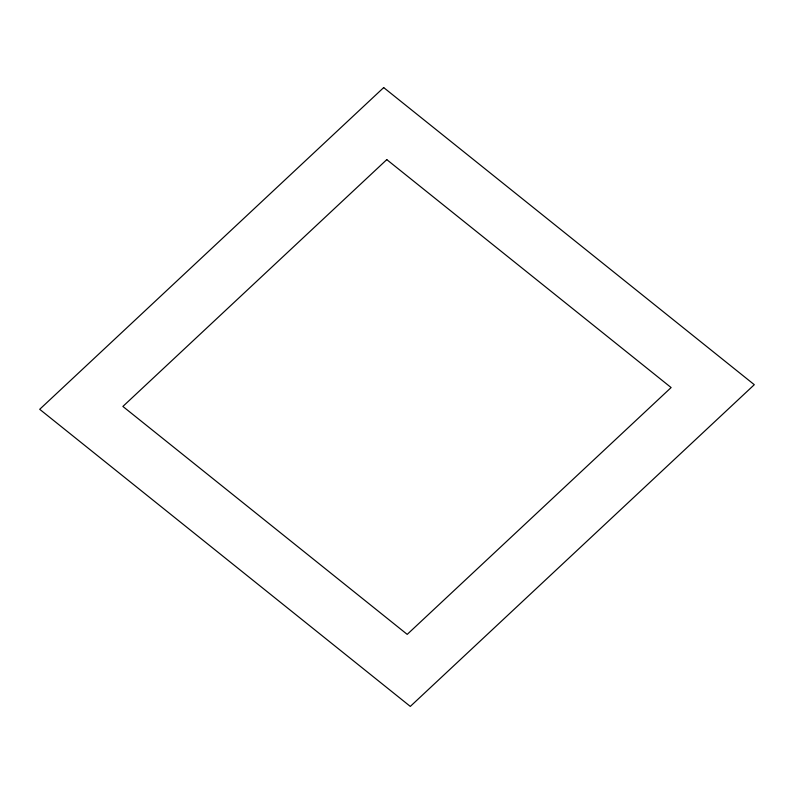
<?xml version="1.0" encoding="UTF-8"?>
<svg xmlns="http://www.w3.org/2000/svg" width="794" height="794" viewBox="0 0 794 794"><rect width="100%" height="100%" fill="white"/><g stroke="black" fill="none" stroke-linecap="round" stroke-linejoin="round"><path stroke-width="1.19" d="M383.691 87.588L39.7 409.307L410.309 706.412L754.3 384.693L383.691 87.588M386.787 159.624L122.881 406.439L407.213 634.376L671.119 387.561L386.787 159.624"/></g></svg>
